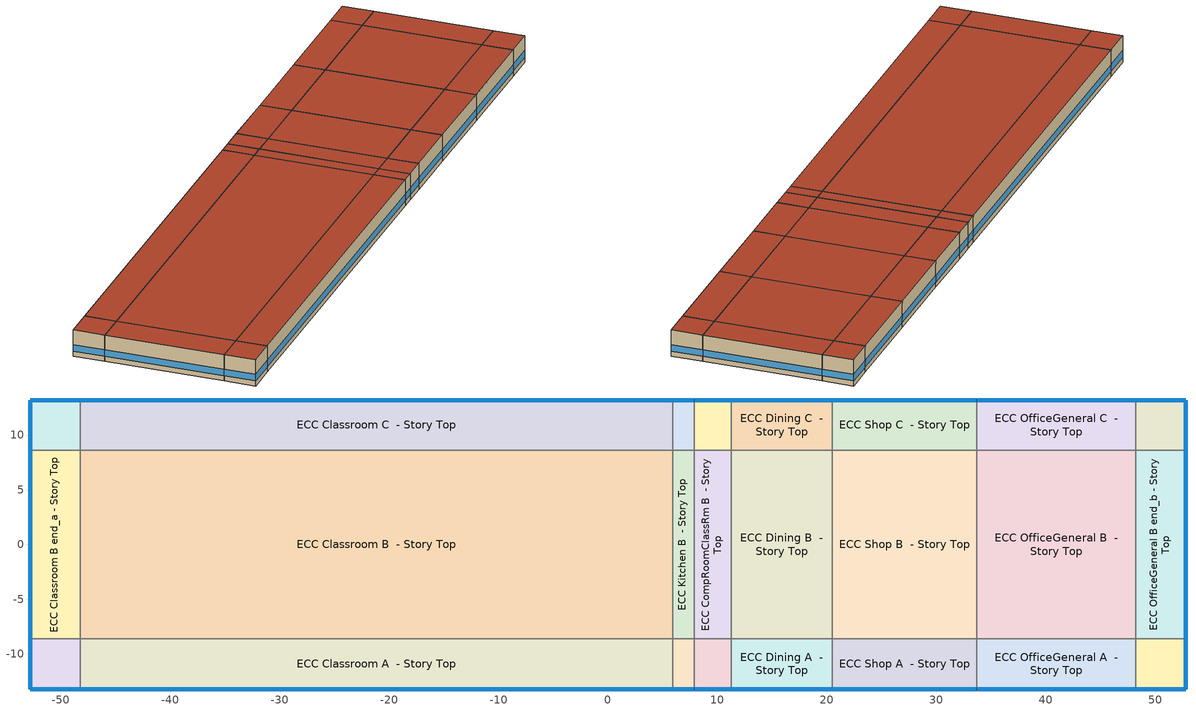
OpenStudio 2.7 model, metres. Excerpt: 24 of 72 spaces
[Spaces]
ECC Classroom A end_a - Story Top
 floor adiabatic: -52.81,-13.2 -52.81,-8.63 -48.23,-8.63 -48.23,-13.2 z15.85
 wall outside: -52.81,-8.63 -52.81,-13.2 -48.23,-13.2 z15.85:19.81
 wall to ECC Classroom B end_a - Story Top: -48.23,-8.63 -52.81,-8.63 z15.85:19.81
 wall to ECC Classroom A  - Story Top: -48.23,-13.2 -48.23,-8.63 z15.85:19.81
 window: -52.78,-13.2 -48.26,-13.2 / -52.81,-8.66 -52.81,-13.18 z16.61:17.61
 roof outside: -48.23,-13.2 -48.23,-8.63 -52.81,-8.63 -52.81,-13.2 z19.81
ECC Classroom B end_a - Story Top
 floor adiabatic: -52.81,-8.63 -52.81,8.63 -48.23,8.63 -48.23,-8.63 z15.85
 wall outside: -52.81,8.63 -52.81,-8.63 z15.85:19.81
 wall to ECC Classroom C end_a - Story Top: -48.23,8.63 -52.81,8.63 z15.85:19.81
 wall to ECC Classroom B  - Story Top: -48.23,-8.63 -48.23,8.63 z15.85:19.81
 window: -52.81,8.6 -52.81,-8.6 z16.61:17.61
 roof outside: -48.23,-8.63 -48.23,8.63 -52.81,8.63 -52.81,-8.63 z19.81
ECC Classroom C end_a - Story Top
 floor adiabatic: -52.81,8.63 -52.81,13.2 -48.23,13.2 -48.23,8.63 z15.85
 wall outside: -48.23,13.2 -52.81,13.2 -52.81,8.63 z15.85:19.81
 wall to ECC Classroom C  - Story Top: -48.23,8.63 -48.23,13.2 z15.85:19.81
 window: -52.81,13.18 -52.81,8.66 / -48.26,13.2 -52.78,13.2 z16.61:17.61
 roof outside: -48.23,8.63 -48.23,13.2 -52.81,13.2 -52.81,8.63 z19.81
ECC Classroom A  - Story Top
 floor adiabatic: -48.23,-13.2 -48.23,-8.63 5.89,-8.63 5.89,-13.2 z15.85
 wall outside: -48.23,-13.2 5.89,-13.2 z15.85:19.81
 wall to ECC Classroom B  - Story Top: 5.89,-8.63 -48.23,-8.63 z15.85:19.81
 wall to ECC Kitchen A  - Story Top: 5.89,-13.2 5.89,-8.63 z15.85:19.81
 window: -48.21,-13.2 5.87,-13.2 z16.61:17.6
 roof outside: 5.89,-13.2 5.89,-8.63 -48.23,-8.63 -48.23,-13.2 z19.81
ECC Classroom B  - Story Top
 floor adiabatic: -48.23,-8.63 -48.23,8.63 5.89,8.63 5.89,-8.63 z15.85
 wall to ECC Classroom C  - Story Top: 5.89,8.63 -48.23,8.63 z15.85:19.81
 wall to ECC Kitchen B  - Story Top: 5.89,-8.63 5.89,8.63 z15.85:19.81
 roof outside: 5.89,-8.63 5.89,8.63 -48.23,8.63 -48.23,-8.63 z19.81
ECC Classroom C  - Story Top
 floor adiabatic: -48.23,8.63 -48.23,13.2 5.89,13.2 5.89,8.63 z15.85
 wall outside: 5.89,13.2 -48.23,13.2 z15.85:19.81
 wall to ECC Kitchen C  - Story Top: 5.89,8.63 5.89,13.2 z15.85:19.81
 window: 5.87,13.2 -48.21,13.2 z16.61:17.6
 roof outside: 5.89,8.63 5.89,13.2 -48.23,13.2 -48.23,8.63 z19.81
ECC Kitchen A  - Story Top
 floor adiabatic: 5.89,-13.2 5.89,-8.63 7.88,-8.63 7.88,-13.2 z15.85
 wall outside: 5.89,-13.2 7.88,-13.2 z15.85:19.81
 wall to ECC Kitchen B  - Story Top: 7.88,-8.63 5.89,-8.63 z15.85:19.81
 wall to ECC CompRoomClassRm A  - Story Top: 7.88,-13.2 7.88,-8.63 z15.85:19.81
 window: 5.92,-13.2 7.85,-13.2 z16.61:17.63
 roof outside: 7.88,-13.2 7.88,-8.63 5.89,-8.63 5.89,-13.2 z19.81
ECC Kitchen B  - Story Top
 floor adiabatic: 5.89,-8.63 5.89,8.63 7.88,8.63 7.88,-8.63 z15.85
 wall to ECC Kitchen C  - Story Top: 7.88,8.63 5.89,8.63 z15.85:19.81
 wall to ECC CompRoomClassRm B  - Story Top: 7.88,-8.63 7.88,8.63 z15.85:19.81
 roof outside: 7.88,-8.63 7.88,8.63 5.89,8.63 5.89,-8.63 z19.81
ECC Kitchen C  - Story Top
 floor adiabatic: 5.89,8.63 5.89,13.2 7.88,13.2 7.88,8.63 z15.85
 wall outside: 7.88,13.2 5.89,13.2 z15.85:19.81
 wall to ECC CompRoomClassRm C  - Story Top: 7.88,8.63 7.88,13.2 z15.85:19.81
 window: 7.85,13.2 5.92,13.2 z16.61:17.63
 roof outside: 7.88,8.63 7.88,13.2 5.89,13.2 5.89,8.63 z19.81
ECC CompRoomClassRm A  - Story Top
 floor adiabatic: 7.88,-13.2 7.88,-8.63 11.25,-8.63 11.25,-13.2 z15.85
 wall outside: 7.88,-13.2 11.25,-13.2 z15.85:19.81
 wall to ECC CompRoomClassRm B  - Story Top: 11.25,-8.63 7.88,-8.63 z15.85:19.81
 wall to ECC Dining A  - Story Top: 11.25,-13.2 11.25,-8.63 z15.85:19.81
 window: 7.9,-13.2 11.22,-13.2 z16.61:17.62
 roof outside: 11.25,-13.2 11.25,-8.63 7.88,-8.63 7.88,-13.2 z19.81
ECC CompRoomClassRm B  - Story Top
 floor adiabatic: 7.88,-8.63 7.88,8.63 11.25,8.63 11.25,-8.63 z15.85
 wall to ECC CompRoomClassRm C  - Story Top: 11.25,8.63 7.88,8.63 z15.85:19.81
 wall to ECC Dining B  - Story Top: 11.25,-8.63 11.25,8.63 z15.85:19.81
 roof outside: 11.25,-8.63 11.25,8.63 7.88,8.63 7.88,-8.63 z19.81
ECC CompRoomClassRm C  - Story Top
 floor adiabatic: 7.88,8.63 7.88,13.2 11.25,13.2 11.25,8.63 z15.85
 wall outside: 11.25,13.2 7.88,13.2 z15.85:19.81
 wall to ECC Dining C  - Story Top: 11.25,8.63 11.25,13.2 z15.85:19.81
 window: 11.22,13.2 7.9,13.2 z16.61:17.62
 roof outside: 11.25,8.63 11.25,13.2 7.88,13.2 7.88,8.63 z19.81
ECC Dining A  - Story Top
 floor adiabatic: 11.25,-13.2 11.25,-8.63 20.5,-8.63 20.5,-13.2 z15.85
 wall outside: 11.25,-13.2 20.5,-13.2 z15.85:19.81
 wall to ECC Dining B  - Story Top: 20.5,-8.63 11.25,-8.63 z15.85:19.81
 wall to ECC Shop A  - Story Top: 20.5,-13.2 20.5,-8.63 z15.85:19.81
 window: 11.27,-13.2 20.47,-13.2 z16.61:17.61
 roof outside: 20.5,-13.2 20.5,-8.63 11.25,-8.63 11.25,-13.2 z19.81
ECC Dining B  - Story Top
 floor adiabatic: 11.25,-8.63 11.25,8.63 20.5,8.63 20.5,-8.63 z15.85
 wall to ECC Dining C  - Story Top: 20.5,8.63 11.25,8.63 z15.85:19.81
 wall to ECC Shop B  - Story Top: 20.5,-8.63 20.5,8.63 z15.85:19.81
 roof outside: 20.5,-8.63 20.5,8.63 11.25,8.63 11.25,-8.63 z19.81
ECC Dining C  - Story Top
 floor adiabatic: 11.25,8.63 11.25,13.2 20.5,13.2 20.5,8.63 z15.85
 wall outside: 20.5,13.2 11.25,13.2 z15.85:19.81
 wall to ECC Shop C  - Story Top: 20.5,8.63 20.5,13.2 z15.85:19.81
 window: 20.47,13.2 11.27,13.2 z16.61:17.61
 roof outside: 20.5,8.63 20.5,13.2 11.25,13.2 11.25,8.63 z19.81
ECC Shop A  - Story Top
 floor adiabatic: 20.5,-13.2 20.5,-8.63 33.69,-8.63 33.69,-13.2 z15.85
 wall outside: 20.5,-13.2 33.69,-13.2 z15.85:19.81
 wall to ECC Shop B  - Story Top: 33.69,-8.63 20.5,-8.63 z15.85:19.81
 wall to ECC OfficeGeneral A  - Story Top: 33.69,-13.2 33.69,-8.63 z15.85:19.81
 window: 20.52,-13.2 33.67,-13.2 z16.61:17.61
 roof outside: 33.69,-13.2 33.69,-8.63 20.5,-8.63 20.5,-13.2 z19.81
ECC Shop B  - Story Top
 floor adiabatic: 20.5,-8.63 20.5,8.63 33.69,8.63 33.69,-8.63 z15.85
 wall to ECC Shop C  - Story Top: 33.69,8.63 20.5,8.63 z15.85:19.81
 wall to ECC OfficeGeneral B  - Story Top: 33.69,-8.63 33.69,8.63 z15.85:19.81
 roof outside: 33.69,-8.63 33.69,8.63 20.5,8.63 20.5,-8.63 z19.81
ECC Shop C  - Story Top
 floor adiabatic: 20.5,8.63 20.5,13.2 33.69,13.2 33.69,8.63 z15.85
 wall outside: 33.69,13.2 20.5,13.2 z15.85:19.81
 wall to ECC OfficeGeneral C  - Story Top: 33.69,8.63 33.69,13.2 z15.85:19.81
 window: 33.67,13.2 20.52,13.2 z16.61:17.61
 roof outside: 33.69,8.63 33.69,13.2 20.5,13.2 20.5,8.63 z19.81
ECC OfficeGeneral A  - Story Top
 floor adiabatic: 33.69,-13.2 33.69,-8.63 48.23,-8.63 48.23,-13.2 z15.85
 wall outside: 33.69,-13.2 48.23,-13.2 z15.85:19.81
 wall to ECC OfficeGeneral B  - Story Top: 48.23,-8.63 33.69,-8.63 z15.85:19.81
 wall to ECC OfficeGeneral A end_b - Story Top: 48.23,-13.2 48.23,-8.63 z15.85:19.81
 window: 33.72,-13.2 48.21,-13.2 z16.61:17.61
 roof outside: 48.23,-13.2 48.23,-8.63 33.69,-8.63 33.69,-13.2 z19.81
ECC OfficeGeneral B  - Story Top
 floor adiabatic: 33.69,-8.63 33.69,8.63 48.23,8.63 48.23,-8.63 z15.85
 wall to ECC OfficeGeneral C  - Story Top: 48.23,8.63 33.69,8.63 z15.85:19.81
 wall to ECC OfficeGeneral B end_b - Story Top: 48.23,-8.63 48.23,8.63 z15.85:19.81
 roof outside: 48.23,-8.63 48.23,8.63 33.69,8.63 33.69,-8.63 z19.81
ECC OfficeGeneral C  - Story Top
 floor adiabatic: 33.69,8.63 33.69,13.2 48.23,13.2 48.23,8.63 z15.85
 wall outside: 48.23,13.2 33.69,13.2 z15.85:19.81
 wall to ECC OfficeGeneral C end_b - Story Top: 48.23,8.63 48.23,13.2 z15.85:19.81
 window: 48.21,13.2 33.72,13.2 z16.61:17.61
 roof outside: 48.23,8.63 48.23,13.2 33.69,13.2 33.69,8.63 z19.81
ECC OfficeGeneral A end_b - Story Top
 floor adiabatic: 48.23,-13.2 48.23,-8.63 52.81,-8.63 52.81,-13.2 z15.85
 wall outside: 48.23,-13.2 52.81,-13.2 52.81,-8.63 z15.85:19.81
 wall to ECC OfficeGeneral B end_b - Story Top: 52.81,-8.63 48.23,-8.63 z15.85:19.81
 window: 48.26,-13.2 52.78,-13.2 / 52.81,-13.18 52.81,-8.66 z16.61:17.61
 roof outside: 52.81,-13.2 52.81,-8.63 48.23,-8.63 48.23,-13.2 z19.81
ECC OfficeGeneral B end_b - Story Top
 floor adiabatic: 48.23,-8.63 48.23,8.63 52.81,8.63 52.81,-8.63 z15.85
 wall outside: 52.81,-8.63 52.81,8.63 z15.85:19.81
 wall to ECC OfficeGeneral C end_b - Story Top: 52.81,8.63 48.23,8.63 z15.85:19.81
 window: 52.81,-8.6 52.81,8.6 z16.61:17.61
 roof outside: 52.81,-8.63 52.81,8.63 48.23,8.63 48.23,-8.63 z19.81
ECC OfficeGeneral C end_b - Story Top
 floor adiabatic: 48.23,8.63 48.23,13.2 52.81,13.2 52.81,8.63 z15.85
 wall outside: 52.81,8.63 52.81,13.2 48.23,13.2 z15.85:19.81
 window: 52.78,13.2 48.26,13.2 / 52.81,8.66 52.81,13.18 z16.61:17.61
 roof outside: 52.81,8.63 52.81,13.2 48.23,13.2 48.23,8.63 z19.81
[Building]
DEER Pre-1975|ECC
[Site]
Site 1
[ClimateZones]
Climate Zone Institution Name 1=CEC; Climate Zone Document Name 1=California Climate Zone Descriptions; Climate Zone Document Year 1=1995; Climate Zone Value 1=6
[SizingPeriod:DesignDay] Barometric Pressure {Pa}=100977; Sky Clearness=0; Rain Indicator=0; Snow Indicator=0; Day of Month=21; Daylight Saving Time Indicator=0; Humidity Indicating Type=Wetbulb; Dry-Bulb Temperature Range Modifier Type=DefaultMultipliers
Name | Maximum Dry-Bulb Temperature {C} | Daily Dry-Bulb Temperature Range {deltaC} | Humidity Indicating Conditions at Maximum Dry-Bulb | Wind Speed {m/s} | Wind Direction {deg} | Month | Day Type | Solar Model Indicator | ASHRAE Taub | ASHRAE Taud
Houston Bush Intercontinental Ann Htg 99.6% Condns DB | -1.6 | 0 | -1.6 | 2.8 | 0 | 1 | WinterDesignDay | ASHRAEClearSky
Houston Bush Intercontinental Ann Clg .4% Condns DB=>MWB | 36 | 10.1 | 24.8 | 3.5 | 170 | 7 | SummerDesignDay | ASHRAETau | 0.499 | 1.97
[SpaceType] Standards Building Type=ECC
Name | Standards Space Type
ECC Classroom | Classroom
ECC CompRoomClassRm | CompRoomClassRm
ECC Shop | Shop
ECC Dining | Dining
ECC Kitchen | Kitchen
ECC OfficeGeneral | OfficeGeneral
[BuildingStory]
Story Top: Nominal Z Coordinate {m}=15.8496; Nominal Floor to Floor Height {m}=3.9624
[Space] Building Story=Story Top
Name | Space Type | Thermal Zone
ECC Classroom A end_a - Story Top | ECC Classroom | Zone ECC Classroom A end_a - Story Top
ECC Classroom B end_a - Story Top | ECC Classroom | Zone ECC Classroom B end_a - Story Top
ECC Classroom C end_a - Story Top | ECC Classroom | Zone ECC Classroom C end_a - Story Top
ECC Classroom A  - Story Top | ECC Classroom | Zone ECC Classroom A  - Story Top
ECC Classroom B  - Story Top | ECC Classroom | Zone ECC Classroom B  - Story Top
ECC Classroom C  - Story Top | ECC Classroom | Zone ECC Classroom C  - Story Top
ECC Kitchen A  - Story Top | ECC Kitchen | Zone ECC Kitchen A  - Story Top
ECC Kitchen B  - Story Top | ECC Kitchen | Zone ECC Kitchen B  - Story Top
ECC Kitchen C  - Story Top | ECC Kitchen | Zone ECC Kitchen C  - Story Top
ECC CompRoomClassRm A  - Story Top | ECC CompRoomClassRm | Zone ECC CompRoomClassRm A  - Story Top
ECC CompRoomClassRm B  - Story Top | ECC CompRoomClassRm | Zone ECC CompRoomClassRm B  - Story Top
ECC CompRoomClassRm C  - Story Top | ECC CompRoomClassRm | Zone ECC CompRoomClassRm C  - Story Top
ECC Dining A  - Story Top | ECC Dining | Zone ECC Dining A  - Story Top
ECC Dining B  - Story Top | ECC Dining | Zone ECC Dining B  - Story Top
ECC Dining C  - Story Top | ECC Dining | Zone ECC Dining C  - Story Top
ECC Shop A  - Story Top | ECC Shop | Zone ECC Shop A  - Story Top
ECC Shop B  - Story Top | ECC Shop | Zone ECC Shop B  - Story Top
ECC Shop C  - Story Top | ECC Shop | Zone ECC Shop C  - Story Top
ECC OfficeGeneral A  - Story Top | ECC OfficeGeneral | Zone ECC OfficeGeneral A  - Story Top
ECC OfficeGeneral B  - Story Top | ECC OfficeGeneral | Zone ECC OfficeGeneral B  - Story Top
ECC OfficeGeneral C  - Story Top | ECC OfficeGeneral | Zone ECC OfficeGeneral C  - Story Top
ECC OfficeGeneral A end_b - Story Top | ECC OfficeGeneral | Zone ECC OfficeGeneral A end_b - Story Top
ECC OfficeGeneral B end_b - Story Top | ECC OfficeGeneral | Zone ECC OfficeGeneral B end_b - Story Top
ECC OfficeGeneral C end_b - Story Top | ECC OfficeGeneral | Zone ECC OfficeGeneral C end_b - Story Top
[ThermalZone] Multiplier=1; Use Ideal Air Loads=No
Zone ECC Classroom A end_a - Story Top; Zone ECC Classroom B end_a - Story Top; Zone ECC Classroom C end_a - Story Top; Zone ECC Classroom A  - Story Top; Zone ECC Classroom B  - Story Top; Zone ECC Classroom C  - Story Top; Zone ECC Kitchen A  - Story Top; Zone ECC Kitchen B  - Story Top; Zone ECC Kitchen C  - Story Top; Zone ECC CompRoomClassRm A  - Story Top; Zone ECC CompRoomClassRm B  - Story Top; Zone ECC CompRoomClassRm C  - Story Top; Zone ECC Dining A  - Story Top; Zone ECC Dining B  - Story Top; Zone ECC Dining C  - Story Top; Zone ECC Shop A  - Story Top; Zone ECC Shop B  - Story Top; Zone ECC Shop C  - Story Top; Zone ECC OfficeGeneral A  - Story Top; Zone ECC OfficeGeneral B  - Story Top; Zone ECC OfficeGeneral C  - Story Top; Zone ECC OfficeGeneral A end_b - Story Top; Zone ECC OfficeGeneral B end_b - Story Top; Zone ECC OfficeGeneral C end_b - Story Top
